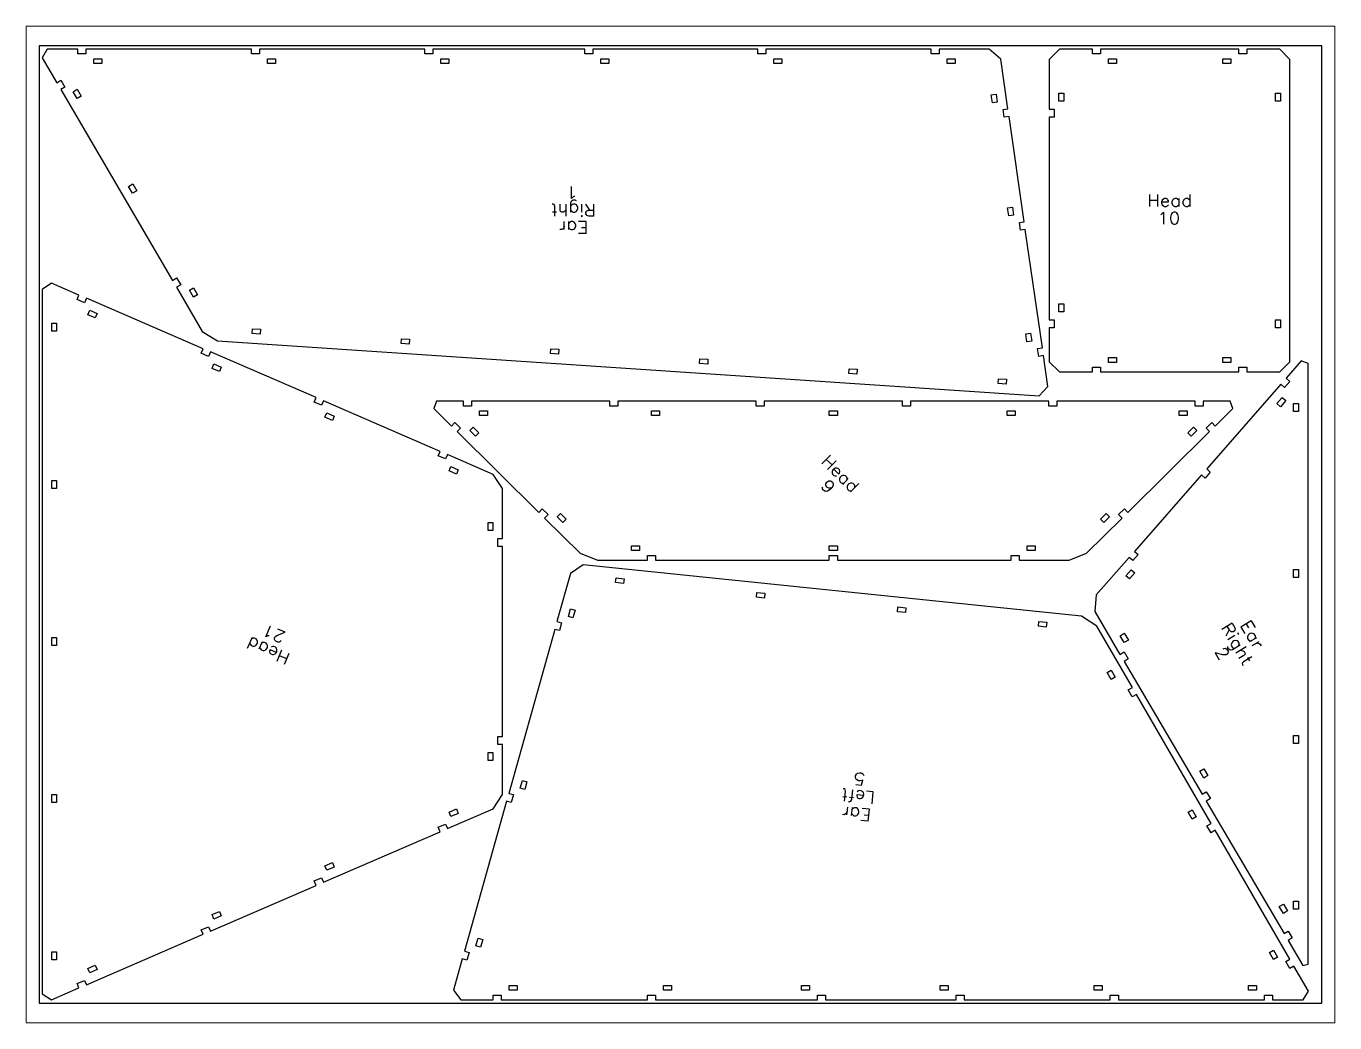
# Paper-space layout 'Layout' of a CAD drawing. Header units: millimetres, sheet in inches. Extents: x 0 to 10.5, y 0 to 8.
# The model-space entities are those that its viewports show. They can reach past a viewport. Long polylines and large blocks are cut down to what shows.
import ezdxf

# ---------------------------------------------------------------- set-up
doc = ezdxf.new("R2010")
doc.units = ezdxf.units.MM
doc.header["$MEASUREMENT"] = 0
for name, color, linetype, true_color in [('ear_left_cuts', 7, 'Continuous', 0xffffff), ('ear_left_marks', 7, 'Continuous', 0xffffff), ('ear_right_cuts', 7, 'Continuous', 0xffffff), ('ear_right_marks', 7, 'Continuous', 0xffffff), ('head_cuts', 7, 'Continuous', 0xffffff), ('head_marks', 7, 'Continuous', 0xffffff), ('Sheet', 18, 'Continuous', 0x000000)]:
    doc.layers.add(name, color=color, linetype=linetype, true_color=true_color)

msp = doc.modelspace()

# ---------------------------------------------------------------- linework, layer by layer
at = {"layer": 'ear_left_cuts', "color": 7, "true_color": 0xffffff}
for points in [[(650.07, 241.28), (339.39, 273.37), (331.36, 267.9), (322.95, 237.91), (325.84, 237.1), (324.49, 232.29), (321.6, 233.1), (292.9, 130.79), (295.79, 129.98), (294.44, 125.16), (291.55, 125.97), (265.3, 32.39), (268.19, 31.58), (266.84, 26.77), (263.95, 27.58), (258.49, 8.11), (263.12, 2), (283.24, 2), (283.24, 5), (288.24, 5), (288.24, 2), (379.43, 2), (379.43, 5), (384.43, 5), (384.43, 2), (485.44, 2), (485.44, 5), (490.44, 5), (490.44, 2), (571.82, 2), (571.82, 5), (576.82, 5), (576.82, 2), (668.01, 2), (668.01, 5), (673.01, 5), (673.01, 2), (764.2, 2), (764.2, 5), (769.2, 5), (769.2, 2), (788.34, 2), (791.5, 7.49), (782.51, 23.01), (779.91, 21.5), (777.41, 25.83), (780, 27.33), (733.4, 107.75), (730.8, 106.24), (728.29, 110.57), (730.89, 112.07), (684.28, 192.49), (681.69, 190.98), (679.18, 195.31), (681.78, 196.81), (659.57, 235.13)], [(364.79, 264.71), (364.48, 261.73), (359.5, 262.24), (359.81, 265.22)], [(452.66, 255.63), (452.35, 252.65), (447.38, 253.16), (447.69, 256.15)], [(331.42, 245.92), (334.31, 245.11), (332.96, 240.3), (330.07, 241.11)], [(540.54, 246.56), (540.23, 243.57), (535.26, 244.09), (535.56, 247.07)], [(628.41, 237.48), (628.11, 234.5), (623.13, 235.01), (623.44, 237.99)], [(671.05, 203.35), (668.46, 201.84), (665.95, 206.17), (668.55, 207.67)], [(301.38, 138.8), (304.27, 137.99), (302.91, 133.17), (300.03, 133.98)], [(721.6, 116.14), (719, 114.64), (716.49, 118.96), (719.09, 120.47)], [(273.78, 40.4), (276.67, 39.59), (275.32, 34.78), (272.43, 35.59)], [(772.3, 28.65), (769.71, 27.15), (767.2, 31.47), (769.8, 32.98)], [(293.24, 8), (293.24, 11), (298.24, 11), (298.24, 8)], [(389.43, 8), (389.43, 11), (394.43, 11), (394.43, 8)], [(475.44, 8), (475.44, 11), (480.44, 11), (480.44, 8)], [(561.82, 8), (561.82, 11), (566.82, 11), (566.82, 8)], [(658.01, 8), (658.01, 11), (663.01, 11), (663.01, 8)], [(754.2, 8), (754.2, 11), (759.2, 11), (759.2, 8)]]:
    msp.add_lwpolyline(points, close=True, dxfattribs=at)
at = {"layer": 'ear_left_marks', "color": 7, "true_color": 0xffffff}
for points in [[(509.12, 141.02), (509.19, 141.73)], [(509.36, 139.92), (509.12, 141.02)], [(509.19, 141.73), (509.66, 142.76)], [(510, 139.13), (509.36, 139.92)], [(509.66, 142.76), (510.44, 143.4)], [(511.03, 138.67), (510, 139.13)], [(510.44, 143.4), (511.54, 143.64)], [(511.54, 143.64), (512.61, 143.53)], [(513.2, 138.8), (512.1, 138.56)], [(512.61, 143.53), (513.64, 143.07)], [(512.9, 135.96), (513.59, 139.12)], [(513.59, 139.12), (513.2, 138.8)], [(513.64, 143.07), (513.96, 142.67)], [(513.96, 142.67), (514.24, 141.93)], [(502.07, 133.56), (501.35, 133.64)], [(502.74, 133.13), (502.07, 133.56)], [(502.36, 125.99), (502.98, 132.03)], [(502.98, 132.03), (502.74, 133.13)], [(506.77, 126.97), (507.39, 133.01)], [(509.35, 136.33), (512.9, 135.96)], [(510.91, 132.29), (510.13, 131.65)], [(511.66, 132.57), (510.91, 132.29)], [(512.1, 138.56), (511.03, 138.67)], [(512.72, 132.46), (511.66, 132.57)], [(513.4, 132.03), (512.72, 132.46)], [(514.03, 131.25), (513.4, 132.03)], [(514.28, 130.15), (514.03, 131.25)], [(520.18, 131.69), (515.92, 132.13)], [(519.41, 124.23), (520.18, 131.69)], [(503.68, 128.37), (501.2, 128.63)], [(504.85, 125.73), (505.56, 125.66)], [(507.95, 127.93), (505.46, 128.18)], [(505.56, 125.66), (506.31, 125.94)], [(506.31, 125.94), (506.77, 126.97)], [(509.94, 129.88), (509.87, 129.17)], [(509.87, 129.17), (510.15, 128.42)], [(514.21, 129.44), (509.94, 129.88)], [(510.15, 128.42), (510.47, 128.03)], [(510.47, 128.03), (511.14, 127.6)], [(511.14, 127.6), (512.21, 127.49)], [(512.21, 127.49), (512.96, 127.77)], [(512.96, 127.77), (513.74, 128.41)], [(513.74, 128.41), (514.21, 129.44)], [(514.21, 129.44), (514.28, 130.15)], [(502.02, 117.48), (500.95, 117.59)], [(502.77, 117.76), (502.02, 117.48)], [(503.55, 118.4), (502.77, 117.76)], [(504.02, 119.43), (503.55, 118.4)], [(503.8, 117.3), (504.31, 122.27)], [(506.64, 117), (507.15, 121.98)], [(506.75, 118.07), (507.39, 117.29)], [(507.83, 121.55), (507.04, 120.91)], [(507.39, 117.29), (508.06, 116.86)], [(508.57, 121.83), (507.83, 121.55)], [(508.06, 116.86), (509.13, 116.75)], [(509.64, 121.72), (508.57, 121.83)], [(509.13, 116.75), (509.87, 117.03)], [(510.31, 121.29), (509.64, 121.72)], [(509.87, 117.03), (510.66, 117.67)], [(510.95, 120.51), (510.31, 121.29)], [(510.66, 117.67), (511.12, 118.7)], [(511.2, 119.41), (510.95, 120.51)], [(511.12, 118.7), (511.2, 119.41)], [(517.81, 120.88), (513.19, 121.35)], [(517.41, 116.97), (514.56, 117.26)], [(517.04, 113.42), (517.81, 120.88)], [(517.04, 113.42), (512.42, 113.89)]]:
    msp.add_lwpolyline(points, dxfattribs=at)
at = {"layer": 'ear_right_cuts', "color": 7, "true_color": 0xffffff}
for points in [[(592.43, 595), (561.28, 595), (561.28, 592), (556.28, 592), (556.28, 595), (453.28, 595), (453.28, 592), (448.28, 592), (448.28, 595), (345.29, 595), (345.29, 592), (340.29, 592), (340.29, 595), (245.63, 595), (245.63, 592), (240.63, 592), (240.63, 595), (137.44, 595), (137.44, 592), (132.44, 592), (132.44, 595), (29.25, 595), (29.25, 592), (24.25, 592), (24.25, 595), (5.14, 595), (2, 589.52), (11.05, 574.07), (13.63, 575.58), (16.16, 571.27), (13.57, 569.75), (83.22, 450.78), (85.81, 452.3), (88.34, 447.98), (85.75, 446.47), (101.84, 418.99), (111.38, 413.08), (623.68, 378.74), (629.11, 384.6), (626.34, 403.83), (623.37, 403.4), (622.65, 408.35), (625.62, 408.78), (615.01, 482.42), (612.04, 482), (611.33, 486.94), (614.29, 487.37), (604.85, 552.93), (601.88, 552.51), (601.16, 557.45), (604.13, 557.88), (599.69, 588.71)], [(39.25, 589), (39.25, 586), (34.25, 586), (34.25, 589)], [(147.44, 589), (147.44, 586), (142.44, 586), (142.44, 589)], [(255.63, 589), (255.63, 586), (250.63, 586), (250.63, 589)], [(355.29, 589), (355.29, 586), (350.29, 586), (350.29, 589)], [(463.28, 589), (463.28, 586), (458.28, 586), (458.28, 589)], [(571.28, 589), (571.28, 586), (566.28, 586), (566.28, 589)], [(21.28, 568.47), (23.86, 569.99), (26.39, 565.67), (23.8, 564.15)], [(597.48, 561.98), (594.51, 561.55), (593.8, 566.5), (596.77, 566.92)], [(55.83, 509.44), (58.42, 510.96), (60.95, 506.64), (58.36, 505.13)], [(607.64, 491.47), (604.67, 491.04), (603.96, 495.99), (606.93, 496.41)], [(93.8, 444.59), (96.39, 446.1), (98.92, 441.79), (96.33, 440.27)], [(132.88, 417.65), (133.09, 420.65), (138.07, 420.31), (137.87, 417.32)], [(618.97, 412.87), (616, 412.44), (615.29, 417.39), (618.26, 417.82)], [(225.91, 411.42), (226.11, 414.41), (231.09, 414.08), (230.89, 411.08)], [(318.93, 405.18), (319.13, 408.17), (324.12, 407.84), (323.91, 404.85)], [(411.95, 398.94), (412.15, 401.94), (417.14, 401.6), (416.94, 398.61)], [(658.26, 244.31), (674.04, 217.45), (676.62, 218.97), (679.16, 214.66), (676.57, 213.14), (725.26, 130.27), (727.85, 131.79), (730.38, 127.48), (727.8, 125.96), (776.33, 43.36), (778.91, 44.88), (781.45, 40.57), (778.86, 39.05), (788.08, 23.36), (791.3, 24.23), (791.3, 398.99), (787.11, 400.56), (777.63, 389.73), (779.89, 387.76), (776.6, 384), (774.34, 385.97), (728.11, 333.2), (730.37, 331.23), (727.08, 327.47), (724.82, 329.44), (683.04, 281.75), (685.3, 279.77), (682.01, 276.01), (679.75, 277.99), (659.23, 254.56)], [(504.97, 392.71), (505.17, 395.7), (510.16, 395.37), (509.96, 392.37)], [(597.99, 386.47), (598.19, 389.46), (603.18, 389.13), (602.98, 386.14)], [(775.1, 377.74), (777.36, 375.76), (774.06, 372), (771.81, 373.98)], [(785.3, 368.9), (782.3, 368.9), (782.3, 373.9), (785.3, 373.9)], [(680.97, 270.28), (683.23, 268.3), (679.93, 264.54), (677.67, 266.51)], [(785.3, 265.42), (782.3, 265.42), (782.3, 270.42), (785.3, 270.42)], [(674.15, 229.11), (676.73, 230.63), (679.26, 226.32), (676.68, 224.8)], [(785.3, 161.94), (782.3, 161.94), (782.3, 166.94), (785.3, 166.94)], [(723.76, 144.67), (726.35, 146.19), (728.88, 141.88), (726.3, 140.36)], [(773.38, 60.22), (775.97, 61.74), (778.5, 57.43), (775.91, 55.91)], [(785.3, 58.46), (782.3, 58.46), (782.3, 63.46), (785.3, 63.46)]]:
    msp.add_lwpolyline(points, close=True, dxfattribs=at)
at = {"layer": 'ear_right_marks', "color": 7, "true_color": 0xffffff}
for points in [[(332.02, 501.92), (332.02, 509.42)], [(320.59, 498.42), (319.88, 498.42)], [(321.31, 498.06), (320.59, 498.42)], [(321.66, 496.99), (321.31, 498.06)], [(324.88, 494.85), (324.88, 498.42)], [(328.81, 490.92), (328.81, 498.42)], [(331.66, 499.13), (332.02, 500.2)], [(331.66, 493.42), (331.66, 499.13)], [(332.38, 498.06), (331.66, 497.35)], [(333.09, 502.99), (332.02, 501.92)], [(332.02, 500.2), (332.38, 500.56)], [(332.38, 500.56), (333.09, 500.92)], [(333.09, 498.42), (332.38, 498.06)], [(333.81, 503.35), (333.09, 502.99)], [(333.09, 500.92), (334.16, 500.92)], [(334.16, 498.42), (333.09, 498.42)], [(334.16, 500.92), (334.88, 500.56)], [(334.88, 498.06), (334.16, 498.42)], [(335.59, 497.35), (334.88, 498.06)], [(338.45, 493.42), (338.45, 498.42)], [(343.45, 494.49), (340.95, 498.42)], [(345.95, 490.92), (345.95, 498.42)], [(322.74, 493.42), (320.24, 493.42)], [(321.66, 490.92), (321.66, 496.99)], [(325.24, 493.78), (324.88, 494.85)], [(325.95, 493.42), (325.24, 493.78)], [(327.02, 493.42), (325.95, 493.42)], [(327.74, 493.78), (327.02, 493.42)], [(328.81, 494.85), (327.74, 493.78)], [(331.66, 494.49), (332.38, 493.78)], [(332.38, 493.78), (333.09, 493.42)], [(333.09, 493.42), (334.16, 493.42)], [(334.16, 493.42), (334.88, 493.78)], [(334.88, 493.78), (335.59, 494.49)], [(335.95, 496.28), (335.59, 497.35)], [(335.59, 494.49), (335.95, 495.56)], [(335.95, 495.56), (335.95, 496.28)], [(338.45, 491.28), (338.09, 490.92)], [(338.09, 490.92), (338.45, 490.56)], [(338.81, 490.92), (338.45, 491.28)], [(338.45, 490.56), (338.81, 490.92)], [(340.95, 493.06), (341.31, 493.78)], [(340.95, 492.35), (340.95, 493.06)], [(341.31, 491.63), (340.95, 492.35)], [(341.31, 493.78), (341.66, 494.13)], [(341.66, 491.28), (341.31, 491.63)], [(341.66, 494.13), (342.74, 494.49)], [(342.74, 490.92), (341.66, 491.28)], [(342.74, 494.49), (345.95, 494.49)], [(345.95, 490.92), (342.74, 490.92)], [(325.77, 482.42), (324.7, 482.42)], [(326.49, 482.78), (325.77, 482.42)], [(327.2, 483.49), (326.49, 482.78)], [(327.56, 484.56), (327.2, 483.49)], [(327.56, 482.42), (327.56, 487.42)], [(330.41, 482.42), (330.41, 487.42)], [(331.13, 487.06), (330.41, 486.35)], [(330.41, 483.49), (331.13, 482.78)], [(331.84, 487.42), (331.13, 487.06)], [(331.13, 482.78), (331.84, 482.42)], [(332.91, 487.42), (331.84, 487.42)], [(331.84, 482.42), (332.91, 482.42)], [(333.63, 487.06), (332.91, 487.42)], [(332.91, 482.42), (333.63, 482.78)], [(334.34, 486.35), (333.63, 487.06)], [(333.63, 482.78), (334.34, 483.49)], [(334.7, 485.28), (334.34, 486.35)], [(334.34, 483.49), (334.7, 484.56)], [(334.7, 484.56), (334.7, 485.28)], [(341.13, 487.42), (336.49, 487.42)], [(341.13, 483.49), (338.27, 483.49)], [(341.13, 479.92), (341.13, 487.42)], [(341.13, 479.92), (336.49, 479.92)], [(743.97, 236.9), (737.51, 233.1)], [(743.97, 236.9), (745.6, 234.13)], [(755.9, 238.31), (749.43, 234.51)], [(755.9, 238.31), (758.25, 234.31)], [(742.16, 232.93), (740.04, 228.79)], [(742.52, 232.32), (740.89, 235.09)], [(745.62, 229.17), (741.31, 226.63)], [(743.37, 231.57), (742.52, 232.32)], [(743.86, 231.45), (743.37, 231.57)], [(744.66, 231.5), (743.86, 231.45)], [(745.27, 231.86), (744.66, 231.5)], [(745.71, 232.53), (745.27, 231.86)], [(745.6, 234.13), (745.84, 233.02)], [(745.84, 233.02), (745.71, 232.53)], [(747.59, 230.74), (747.46, 230.25)], [(747.46, 230.25), (747.95, 230.12)], [(748.08, 230.61), (747.59, 230.74)], [(747.95, 230.12), (748.08, 230.61)], [(749.43, 234.51), (751.79, 230.51)], [(752.82, 236.5), (754.27, 234.04)], [(753.79, 229.21), (753.54, 228.23)], [(754.54, 230.06), (753.79, 229.21)], [(755.15, 230.42), (754.54, 230.06)], [(756.26, 230.65), (755.15, 230.42)], [(757.24, 230.4), (756.26, 230.65)], [(757.91, 229.97), (757.24, 230.4)], [(758.45, 229.04), (757.91, 229.97)], [(758.5, 228.24), (758.45, 229.04)], [(738.47, 221.03), (738.78, 221.21)], [(738.78, 221.21), (739.57, 221.26)], [(739.57, 221.26), (740.06, 221.14)], [(740.06, 221.14), (740.73, 220.7)], [(740.73, 220.7), (741.45, 219.47)], [(741.32, 221.67), (741.27, 222.47)], [(741.86, 220.75), (741.32, 221.67)], [(742.53, 220.31), (741.86, 220.75)], [(744.13, 220.42), (743.02, 220.19)], [(743.68, 224.71), (743.42, 223.73)], [(743.42, 223.73), (743.48, 222.94)], [(743.48, 222.94), (744.02, 222.01)], [(744.42, 225.56), (743.68, 224.71)], [(744.02, 222.01), (744.69, 221.58)], [(749.05, 223.31), (744.13, 220.42)], [(745.04, 225.92), (744.42, 225.56)], [(744.69, 221.58), (745.67, 221.32)], [(746.14, 226.16), (745.04, 225.92)], [(747.12, 225.91), (746.14, 226.16)], [(752.66, 222.12), (746.19, 218.32)], [(747.79, 225.47), (747.12, 225.91)], [(748.33, 224.55), (747.79, 225.47)], [(748.13, 222.77), (748.38, 223.75)], [(748.38, 223.75), (748.33, 224.55)], [(753.54, 228.23), (753.59, 227.43)], [(753.59, 227.43), (754.14, 226.51)], [(754.14, 226.51), (754.81, 226.07)], [(754.81, 226.07), (755.78, 225.82)], [(759.17, 227.81), (754.86, 225.28)], [(760.62, 225.35), (756.31, 222.81)], [(758.25, 227.27), (758.5, 228.24)], [(758.77, 224.26), (759.88, 224.5)], [(759.88, 224.5), (760.85, 224.24)], [(760.85, 224.24), (761.52, 223.81)], [(761.52, 223.81), (762.07, 222.88)], [(738.25, 217.17), (733.36, 218.44)], [(733.36, 218.44), (735.89, 214.13)], [(739.53, 217.1), (738.25, 217.17)], [(740.33, 217.15), (739.53, 217.1)], [(740.95, 217.52), (740.33, 217.15)], [(741.38, 218.19), (740.95, 217.52)], [(741.51, 218.67), (741.38, 218.19)], [(741.45, 219.47), (741.51, 218.67)], [(743.02, 220.19), (742.53, 220.31)], [(751.26, 216.74), (748.18, 214.93)], [(749.27, 220.13), (750.74, 219.75)], [(751.04, 212.88), (750.3, 212.03)], [(750.74, 219.75), (751.41, 219.31)], [(756.28, 215.96), (751.04, 212.88)], [(752, 217.59), (751.26, 216.74)], [(751.41, 219.31), (751.95, 218.39)], [(751.95, 218.39), (752, 217.59)], [(753.58, 215.62), (754.84, 213.46)], [(750.3, 212.03), (750.35, 211.24)], [(750.35, 211.24), (750.71, 210.62)]]:
    msp.add_lwpolyline(points, dxfattribs=at)
at = {"layer": 'head_cuts', "color": 7, "true_color": 0xffffff}
for points in [[(636.31, 393.65), (656.88, 393.65), (656.88, 396.65), (661.88, 396.65), (661.88, 393.65), (748.09, 393.65), (748.09, 396.65), (753.09, 396.65), (753.09, 393.65), (773.68, 393.65), (780.03, 400), (780.03, 588.65), (773.68, 595), (753.09, 595), (753.09, 592), (748.09, 592), (748.09, 595), (661.88, 595), (661.88, 592), (656.88, 592), (656.88, 595), (636.31, 595), (629.96, 588.65), (629.96, 557.5), (632.96, 557.5), (632.96, 552.5), (629.96, 552.5), (629.96, 426.15), (632.96, 426.15), (632.96, 421.15), (629.96, 421.15), (629.96, 400)], [(671.88, 589), (671.88, 586), (666.88, 586), (666.88, 589)], [(743.09, 589), (743.09, 586), (738.09, 586), (738.09, 589)], [(635.96, 567.5), (638.96, 567.5), (638.96, 562.5), (635.96, 562.5)], [(774.03, 562.5), (771.03, 562.5), (771.03, 567.5), (774.03, 567.5)], [(283.24, 329.78), (254.65, 342.16), (253.46, 339.4), (248.87, 341.39), (250.06, 344.14), (177.32, 375.63), (176.13, 372.88), (171.54, 374.86), (172.73, 377.62), (106.88, 406.12), (105.68, 403.37), (101.1, 405.35), (102.29, 408.11), (29.52, 439.6), (28.33, 436.85), (23.74, 438.84), (24.93, 441.59), (7.83, 448.99), (2, 445.16), (2, 5.83), (7.83, 2), (24.93, 9.4), (23.74, 12.16), (28.33, 14.14), (29.52, 11.39), (102.29, 42.89), (101.1, 45.64), (105.68, 47.62), (106.88, 44.87), (172.73, 73.37), (171.54, 76.13), (176.13, 78.11), (177.32, 75.36), (250.06, 106.85), (248.87, 109.6), (253.46, 111.59), (254.65, 108.83), (283.24, 121.21), (289.07, 130.08), (289.07, 161.23), (286.07, 161.23), (286.07, 166.23), (289.07, 166.23), (289.07, 284.76), (286.07, 284.76), (286.07, 289.76), (289.07, 289.76), (289.07, 320.91)], [(635.96, 436.15), (638.96, 436.15), (638.96, 431.15), (635.96, 431.15)], [(36.31, 430.12), (35.12, 427.37), (30.53, 429.36), (31.72, 432.11)], [(774.03, 421.15), (771.03, 421.15), (771.03, 426.15), (774.03, 426.15)], [(8, 424.01), (11, 424.01), (11, 419.01), (8, 419.01)], [(666.88, 399.65), (666.88, 402.65), (671.88, 402.65), (671.88, 399.65)], [(738.09, 399.65), (738.09, 402.65), (743.09, 402.65), (743.09, 399.65)], [(113.67, 396.64), (112.48, 393.89), (107.89, 395.87), (109.08, 398.63)], [(246.11, 370.94), (257.24, 359.92), (259.35, 362.06), (262.91, 358.54), (260.8, 356.41), (311.73, 306.06), (313.84, 308.19), (317.39, 304.68), (315.29, 302.54), (337.44, 280.64), (348.3, 276.18), (379.45, 276.18), (379.45, 279.18), (384.45, 279.18), (384.45, 276.18), (492.8, 276.18), (492.8, 279.18), (497.8, 279.18), (497.8, 276.18), (606.15, 276.18), (606.15, 279.18), (611.15, 279.18), (611.15, 276.18), (642.3, 276.18), (653.16, 280.64), (675.32, 302.54), (673.21, 304.68), (676.76, 308.19), (678.87, 306.06), (729.8, 356.41), (727.69, 358.54), (731.25, 362.06), (733.36, 359.92), (744.49, 370.94), (742.66, 375.4), (726, 375.4), (726, 372.4), (721, 372.4), (721, 375.4), (634.72, 375.4), (634.72, 372.4), (629.72, 372.4), (629.72, 375.4), (543.44, 375.4), (543.44, 372.4), (538.44, 372.4), (538.44, 375.4), (452.16, 375.4), (452.16, 372.4), (447.16, 372.4), (447.16, 375.4), (360.88, 375.4), (360.88, 372.4), (355.88, 372.4), (355.88, 375.4), (269.6, 375.4), (269.6, 372.4), (264.6, 372.4), (264.6, 375.4), (247.94, 375.4)], [(184.11, 366.15), (182.92, 363.4), (178.33, 365.39), (179.52, 368.14)], [(279.6, 369.4), (279.6, 366.4), (274.6, 366.4), (274.6, 369.4)], [(386.9, 369.4), (386.9, 366.4), (381.9, 366.4), (381.9, 369.4)], [(497.8, 369.4), (497.8, 366.4), (492.8, 366.4), (492.8, 369.4)], [(608.7, 369.4), (608.7, 366.4), (603.7, 366.4), (603.7, 369.4)], [(716, 369.4), (716, 366.4), (711, 366.4), (711, 369.4)], [(268.57, 357.16), (270.68, 359.29), (274.24, 355.78), (272.13, 353.64)], [(718.47, 353.64), (716.36, 355.78), (719.92, 359.29), (722.03, 357.16)], [(261.45, 332.68), (260.25, 329.93), (255.67, 331.91), (256.86, 334.67)], [(8, 326), (11, 326), (11, 321), (8, 321)], [(323.06, 303.3), (325.17, 305.43), (328.72, 301.91), (326.61, 299.78)], [(663.99, 299.78), (661.88, 301.91), (665.43, 305.43), (667.54, 303.3)], [(283.07, 294.76), (280.07, 294.76), (280.07, 299.76), (283.07, 299.76)], [(369.45, 282.18), (369.45, 285.18), (374.45, 285.18), (374.45, 282.18)], [(492.8, 282.18), (492.8, 285.18), (497.8, 285.18), (497.8, 282.18)], [(616.15, 282.18), (616.15, 285.18), (621.15, 285.18), (621.15, 282.18)], [(8, 228), (11, 228), (11, 223), (8, 223)], [(283.07, 151.23), (280.07, 151.23), (280.07, 156.23), (283.07, 156.23)], [(8, 129.99), (11, 129.99), (11, 124.99), (8, 124.99)], [(256.86, 116.33), (255.67, 119.08), (260.25, 121.07), (261.45, 118.31)], [(179.52, 82.85), (178.33, 85.61), (182.92, 87.59), (184.11, 84.84)], [(109.08, 52.36), (107.89, 55.12), (112.48, 57.1), (113.67, 54.35)], [(8, 31.98), (11, 31.98), (11, 26.98), (8, 26.98)], [(31.72, 18.88), (30.53, 21.63), (35.12, 23.62), (36.31, 20.87)]]:
    msp.add_lwpolyline(points, close=True, dxfattribs=at)
at = {"layer": 'head_marks', "color": 7, "true_color": 0xffffff}
for points in [[(692.5, 504.32), (692.5, 496.82)], [(692.5, 500.75), (697.5, 500.75)], [(697.5, 504.32), (697.5, 496.82)], [(700.35, 500.75), (700, 499.68)], [(700, 499.68), (704.28, 499.68)], [(700, 499.68), (700, 498.97)], [(700, 498.97), (700.35, 497.89)], [(701.07, 501.47), (700.35, 500.75)], [(700.35, 497.89), (701.07, 497.18)], [(701.78, 501.82), (701.07, 501.47)], [(702.85, 501.82), (701.78, 501.82)], [(703.57, 501.47), (702.85, 501.82)], [(703.92, 501.11), (703.57, 501.47)], [(703.57, 497.18), (704.28, 497.89)], [(704.28, 500.39), (703.92, 501.11)], [(704.28, 499.68), (704.28, 500.39)], [(706.78, 500.75), (706.42, 499.68)], [(706.42, 499.68), (706.42, 498.97)], [(706.42, 498.97), (706.78, 497.89)], [(707.5, 501.47), (706.78, 500.75)], [(706.78, 497.89), (707.5, 497.18)], [(708.21, 501.82), (707.5, 501.47)], [(709.28, 501.82), (708.21, 501.82)], [(710, 501.47), (709.28, 501.82)], [(710.71, 500.75), (710, 501.47)], [(710, 497.18), (710.71, 497.89)], [(710.71, 501.82), (710.71, 496.82)], [(713.57, 500.75), (713.21, 499.68)], [(713.21, 499.68), (713.21, 498.97)], [(713.21, 498.97), (713.57, 497.89)], [(714.28, 501.47), (713.57, 500.75)], [(713.57, 497.89), (714.28, 497.18)], [(715, 501.82), (714.28, 501.47)], [(716.07, 501.82), (715, 501.82)], [(716.78, 501.47), (716.07, 501.82)], [(717.5, 500.75), (716.78, 501.47)], [(716.78, 497.18), (717.5, 497.89)], [(717.5, 504.32), (717.5, 496.82)], [(699.46, 491.89), (700.17, 492.25)], [(700.17, 492.25), (701.25, 493.32)], [(701.07, 497.18), (701.78, 496.82)], [(701.25, 493.32), (701.25, 485.82)], [(701.78, 496.82), (702.85, 496.82)], [(702.85, 496.82), (703.57, 497.18)], [(705.89, 491.89), (705.53, 490.11)], [(705.53, 490.11), (705.53, 489.04)], [(706.6, 492.97), (705.89, 491.89)], [(707.67, 493.32), (706.6, 492.97)], [(707.5, 497.18), (708.21, 496.82)], [(708.39, 493.32), (707.67, 493.32)], [(708.21, 496.82), (709.28, 496.82)], [(709.46, 492.97), (708.39, 493.32)], [(709.28, 496.82), (710, 497.18)], [(710.17, 491.89), (709.46, 492.97)], [(710.53, 490.11), (710.17, 491.89)], [(710.53, 489.04), (710.53, 490.11)], [(714.28, 497.18), (715, 496.82)], [(715, 496.82), (716.07, 496.82)], [(716.07, 496.82), (716.78, 497.18)], [(705.53, 489.04), (705.89, 487.25)], [(705.89, 487.25), (706.6, 486.18)], [(706.6, 486.18), (707.67, 485.82)], [(707.67, 485.82), (708.39, 485.82)], [(708.39, 485.82), (709.46, 486.18)], [(709.46, 486.18), (710.17, 487.25)], [(710.17, 487.25), (710.53, 489.04)], [(493.44, 341.69), (488.17, 336.36)], [(490.93, 339.15), (494.49, 335.63)], [(497, 338.17), (491.72, 332.84)], [(495.01, 332.61), (494.51, 331.59)], [(494.51, 331.59), (494.52, 330.58)], [(494.52, 330.58), (494.77, 329.83)], [(494.77, 329.83), (495.53, 329.07)], [(495.51, 333.11), (495.01, 332.61)], [(496.52, 333.63), (495.51, 333.11)], [(495.51, 333.11), (498.56, 330.1)], [(495.53, 329.07), (496.29, 328.83)], [(496.29, 328.83), (497.3, 328.83)], [(497.53, 333.63), (496.52, 333.63)], [(498.29, 333.38), (497.53, 333.63)], [(499.05, 332.63), (498.29, 333.38)], [(498.56, 330.1), (499.06, 330.61)], [(499.31, 331.87), (499.05, 332.63)], [(499.06, 330.61), (499.31, 331.37)], [(499.58, 328.09), (499.08, 327.07)], [(499.08, 327.07), (499.09, 326.06)], [(499.31, 331.37), (499.31, 331.87)], [(500.08, 328.59), (499.58, 328.09)], [(501.09, 329.11), (500.08, 328.59)], [(502.1, 329.11), (501.09, 329.11)], [(504.64, 327.11), (501.12, 323.55)], [(502.86, 328.86), (502.1, 329.11)], [(503.62, 328.11), (502.86, 328.86)], [(503.88, 327.35), (503.62, 328.11)], [(503.88, 326.34), (503.88, 327.35)], [(488.43, 321.13), (488.68, 321.89)], [(488.94, 320.12), (488.43, 321.13)], [(489.45, 319.62), (488.94, 320.12)], [(490.46, 319.12), (489.45, 319.62)], [(491.73, 319.38), (490.46, 319.12)], [(490.69, 323.92), (491.19, 324.93)], [(490.7, 322.91), (490.69, 323.92)], [(491.21, 321.9), (490.7, 322.91)], [(491.19, 324.93), (491.44, 325.19)], [(491.46, 321.65), (491.21, 321.9)], [(491.44, 325.19), (492.45, 325.7)], [(492.47, 321.15), (491.46, 321.65)], [(493.24, 320.4), (491.73, 319.38)], [(492.45, 325.7), (493.46, 325.7)], [(493.48, 321.16), (492.47, 321.15)], [(494.49, 321.67), (493.24, 320.4)], [(493.46, 325.7), (494.47, 325.2)], [(494.49, 321.67), (493.48, 321.16)], [(494.47, 325.2), (494.72, 324.95)], [(495.24, 322.94), (494.49, 321.67)], [(494.72, 324.95), (495.24, 323.95)], [(495.24, 323.95), (495.24, 322.94)], [(499.09, 326.06), (499.34, 325.31)], [(499.34, 325.31), (500.11, 324.55)], [(500.11, 324.55), (500.86, 324.31)], [(500.86, 324.31), (501.87, 324.31)], [(504.41, 323.32), (503.91, 322.3)], [(503.91, 322.3), (503.91, 321.29)], [(503.91, 321.29), (504.17, 320.54)], [(504.17, 320.54), (504.93, 319.78)], [(504.91, 323.82), (504.41, 323.32)], [(505.92, 324.33), (504.91, 323.82)], [(504.93, 319.78), (505.69, 319.54)], [(505.69, 319.54), (506.7, 319.54)], [(506.93, 324.34), (505.92, 324.33)], [(511.22, 324.11), (505.95, 318.78)], [(507.68, 324.09), (506.93, 324.34)], [(508.45, 323.34), (507.68, 324.09)], [(508.7, 322.58), (508.45, 323.34)], [(508.71, 321.57), (508.7, 322.58)], [(141.34, 228.4), (144.32, 235.28)], [(142.75, 228.96), (141.34, 228.4)], [(143.55, 229), (142.75, 228.96)], [(147.11, 228.24), (147.72, 228.75)], [(147.72, 228.75), (148.8, 229.45)], [(148.8, 229.45), (153.5, 231.31)], [(153.5, 231.31), (148.91, 233.3)], [(130.09, 221.28), (133.07, 228.17)], [(131.51, 224.56), (131.88, 223.62)], [(131.88, 223.62), (132.39, 223.01)], [(132.39, 223.01), (133.38, 222.59)], [(133.58, 227.56), (132.64, 227.18)], [(133.38, 222.59), (134.17, 222.63)], [(134.38, 227.6), (133.58, 227.56)], [(134.17, 222.63), (135.11, 223)], [(135.36, 227.17), (134.38, 227.6)], [(135.11, 223), (135.87, 223.84)], [(135.88, 226.56), (135.36, 227.17)], [(135.87, 223.84), (136.15, 224.5)], [(136.25, 225.62), (135.88, 226.56)], [(136.15, 224.5), (136.25, 225.62)], [(137.31, 220.88), (139.3, 225.47)], [(137.74, 221.87), (138.11, 220.93)], [(138.11, 220.93), (138.62, 220.32)], [(139.81, 224.86), (138.87, 224.49)], [(140.61, 224.9), (139.81, 224.86)], [(141.59, 224.48), (140.61, 224.9)], [(141.34, 220.31), (142.09, 221.15)], [(142.1, 223.87), (141.59, 224.48)], [(142.09, 221.15), (142.38, 221.8)], [(142.48, 222.93), (142.1, 223.87)], [(142.38, 221.8), (142.48, 222.93)], [(145.71, 222.31), (144.77, 221.93)], [(146.51, 222.35), (145.71, 222.31)], [(147.49, 221.92), (146.51, 222.35)], [(146.83, 227.58), (147.11, 228.24)], [(146.87, 226.79), (146.83, 227.58)], [(147.06, 226.32), (146.87, 226.79)], [(147.57, 225.7), (147.06, 226.32)], [(148, 221.31), (147.49, 221.92)], [(148.88, 225.14), (147.57, 225.7)], [(148.38, 220.37), (148, 221.31)], [(148.28, 219.25), (148.38, 220.37)], [(149.68, 225.18), (148.88, 225.14)], [(150.15, 225.37), (149.68, 225.18)], [(150.76, 225.88), (150.15, 225.37)], [(150.9, 226.21), (150.76, 225.88)], [(138.62, 220.32), (139.6, 219.89)], [(139.6, 219.89), (140.4, 219.93)], [(140.4, 219.93), (141.34, 220.31)], [(144.06, 220.3), (143.78, 219.64)], [(143.78, 219.64), (143.82, 218.84)], [(143.82, 218.84), (144.01, 218.37)], [(144.01, 218.37), (144.52, 217.76)], [(147.99, 218.59), (144.06, 220.3)], [(144.52, 217.76), (145.5, 217.34)], [(145.5, 217.34), (146.3, 217.38)], [(146.3, 217.38), (147.24, 217.75)], [(147.24, 217.75), (147.99, 218.59)], [(147.99, 218.59), (148.28, 219.25)], [(148.44, 213.34), (151.42, 220.22)], [(154.45, 214.63), (149.86, 216.62)], [(153.03, 211.35), (156.01, 218.24)]]:
    msp.add_lwpolyline(points, dxfattribs=at)
at = {"layer": 'Sheet', "color": 18, "true_color": 0x000000}
msp.add_lwpolyline([(0, 0), (800, 0), (800, 597), (0, 597)], close=True, dxfattribs=at)

psp = doc.layouts.new('Layout')

# ---------------------------------------------------------------- viewports
at = {"layer": '0'}
psp.add_viewport(center=(5.25, 4), size=(10.5, 8), view_center_point=(400, 298.5), view_height=621.71429, dxfattribs=at)

doc.saveas('drawing.dxf')
